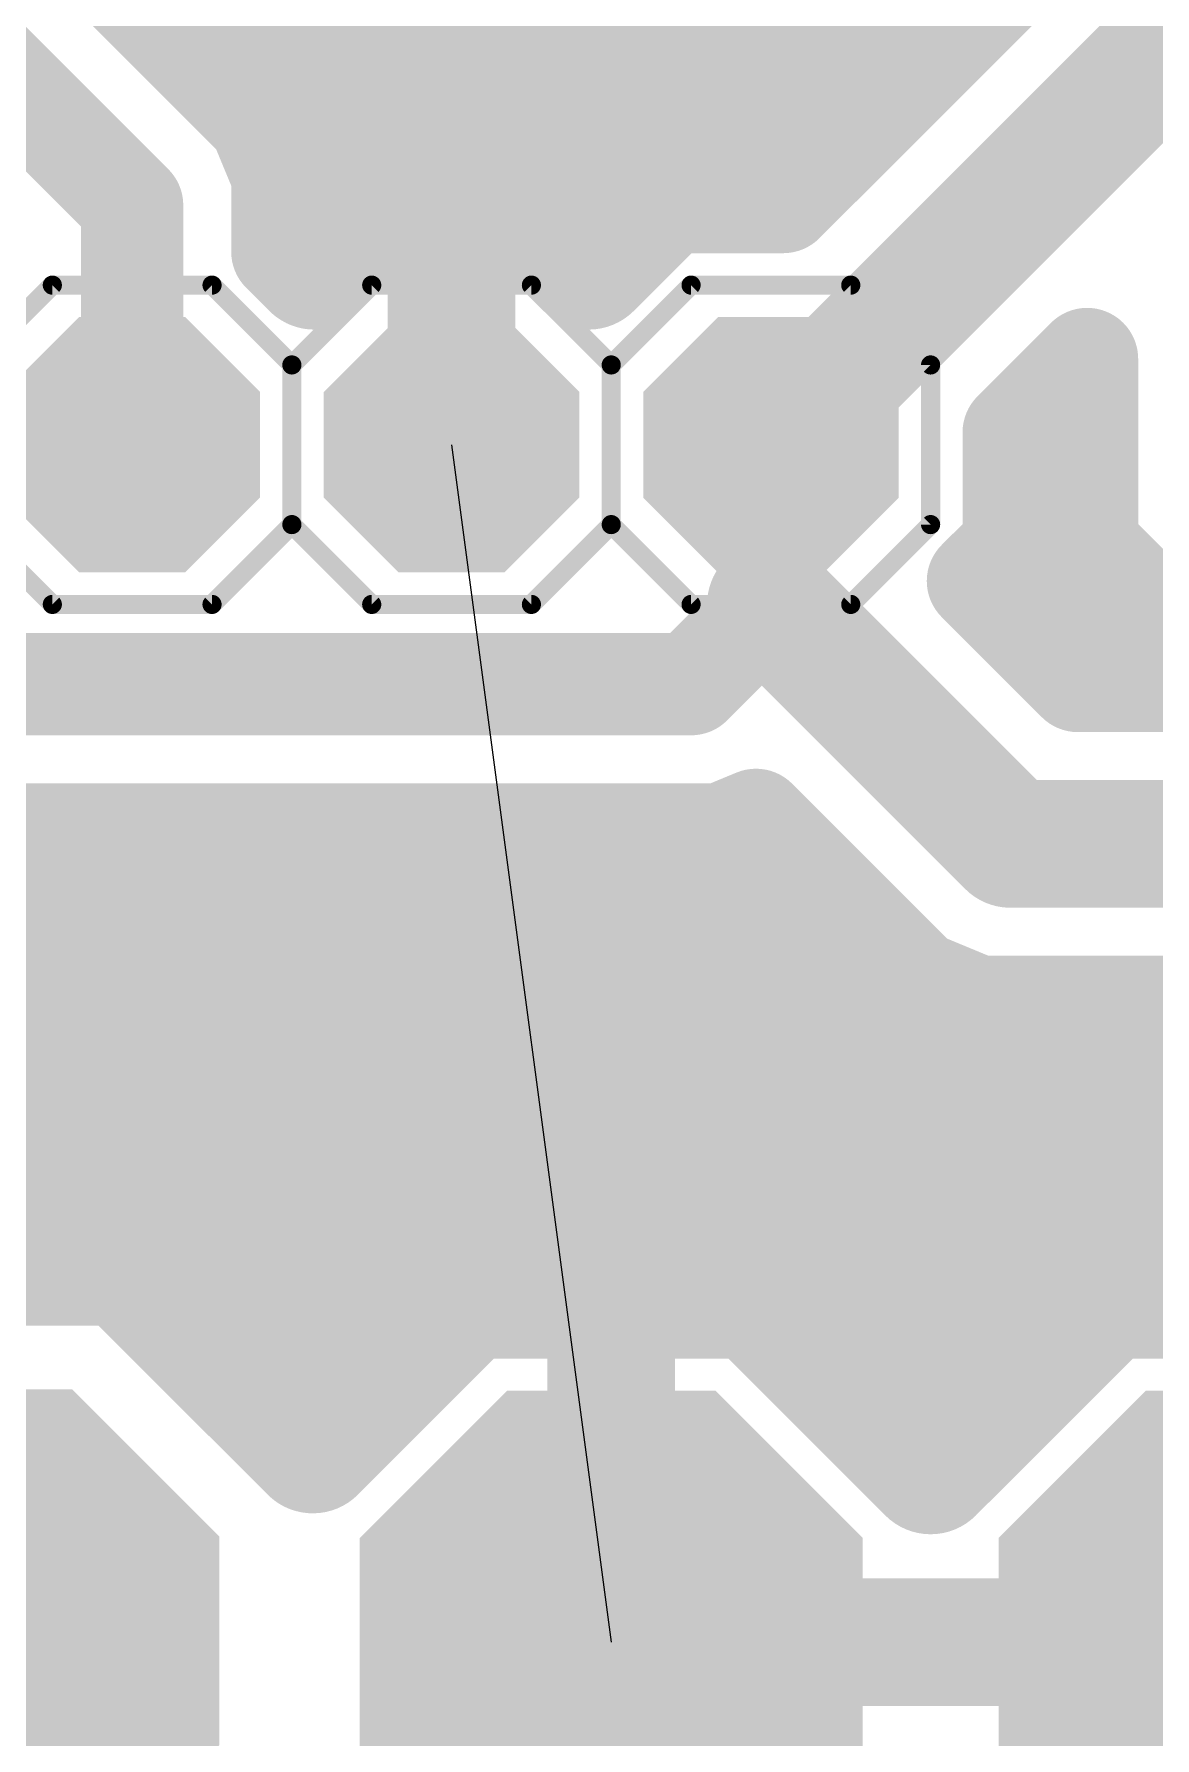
# Model space of a CAD drawing. Extents: x -2.9 to 49.9, y -3.5 to 62.6.
# Drawn here: x 17 to 25.91, y 5.59 to 19.14 of the extents above; entities that cross this region are included whole.
import ezdxf

# ---------------------------------------------------------------- set-up
doc = ezdxf.new("R2010")
doc.units = 0
for name, color, linetype in [('16', 175, 'CONTINUOUS'), ('17', 82, 'CONTINUOUS'), ('19', 53, 'CONTINUOUS'), ('21', 253, 'CONTINUOUS')]:
    doc.layers.add(name, color=color, linetype=linetype)

# ---------------------------------------------------------------- blocks, each defined once
blk = doc.blocks.new('OCTAGONP')
at = {"const_width": 0.5}
blk.add_lwpolyline([(-0.25, -0.1036), (-0.25, 0.1036), (-0.1036, 0.25), (0.1036, 0.25), (0.25, 0.1036), (0.25, -0.1036), (0.1036, -0.25), (-0.1036, -0.25), (-0.25, -0.1036), (-0.25, 0.1036)], dxfattribs=at)

msp = doc.modelspace()

# ---------------------------------------------------------------- linework, layer by layer
at = {"layer": '16'}
for points, const_width in [([(25.908, 20.8987), (22.9163, 17.907)], 1.016), ([(26.0096, 20.8566), (22.9584, 17.8054)], 0.8128), ([(27.305, 20.32), (22.86, 15.875)], 1.016), ([(17.78, 17.78), (15.24, 20.32)], 0.8128), ([(18.7921, 18.4562), (17.4807, 19.7676)], 0.8128), ([(18.5138, 18.8782), (17.726, 19.666)], 1.016), ([(17.7411, 19.5072), (24.6602, 19.5072)], 0.8128), ([(18.088, 19.304), (24.3133, 19.304)], 1.016), ([(18.8782, 18.5138), (18.5138, 18.8782)], 1.016), ([(18.5138, 18.8782), (18.5138, 18.8782)], 1.016), ([(18.5539, 18.6944), (23.8474, 18.6944)], 0.8128), ([(19.0754, 18.0377), (18.8782, 18.5138)], 1.016), ([(18.9738, 18.0175), (18.7921, 18.4562)], 0.8128), ([(18.9717, 18.288), (23.2973, 18.288)], 1.016), ([(19.0754, 17.4533), (19.0754, 18.0377)], 1.016), ([(18.9738, 17.4112), (18.9738, 18.0175)], 0.8128), ([(22.0183, 17.907), (21.4104, 17.2991)], 1.016), ([(22.9163, 17.907), (22.0183, 17.907)], 1.016), ([(17.78, 15.875), (17.78, 17.78)], 0.8128), ([(18.9738, 17.8816), (23.0346, 17.8816)], 0.8128), ([(19.5204, 17.8054), (19.05, 17.335)], 0.8128), ([(21.1196, 17.8054), (19.5204, 17.8054)], 0.8128), ([(21.59, 17.335), (21.1196, 17.8054)], 0.8128), ([(22.0604, 17.8054), (21.59, 17.335)], 0.8128), ([(22.9584, 17.8054), (22.0604, 17.8054)], 0.8128), ([(19.5835, 17.653), (19.2296, 17.2991)], 1.016), ([(20.32, 17.653), (19.5835, 17.653)], 1.016), ([(21.0565, 17.653), (20.32, 17.653)], 1.016), ([(20.32, 17.653), (20.32, 15.875)], 1.016), ([(20.32, 15.875), (20.32, 17.653)], 1.016), ([(21.4104, 17.2991), (21.0565, 17.653)], 1.016), ([(19.2296, 17.2991), (19.0754, 17.4533)], 1.016), ([(19.05, 17.335), (18.9738, 17.4112)], 0.8128), ([(20.32, 17.272), (20.32, 17.272)], 1.016), ([(24.7904, 15.9734), (25.3746, 16.5576)], 0.8128), ([(25.3746, 16.5576), (25.3746, 15.0754)], 0.8128), ([(20.32, 16.256), (20.32, 16.256)], 1.016), ([(25.073, 16.256), (25.3746, 16.256)], 0.8128), ([(20.32, 15.875), (20.32, 15.875)], 1.016), ([(22.86, 15.875), (22.86, 14.605)], 0.8128), ([(24.7904, 15.0754), (24.7904, 15.9734)], 0.8128), ([(24.7904, 15.4432), (25.3746, 15.4432)], 0.8128), ([(24.506, 14.791), (24.7904, 15.0754)], 0.8128), ([(25.3746, 15.0754), (26.4546, 13.9954)], 0.8128), ([(25.3016, 13.9954), (24.506, 14.791)], 0.8128), ([(24.765, 12.7), (22.86, 14.605)], 1.016), ([(22.86, 14.605), (22.225, 13.97)], 0.8128), ([(24.6666, 14.6304), (25.8196, 14.6304)], 0.8128), ([(22.225, 13.97), (16.51, 13.97)], 0.8128), ([(26.4546, 13.9954), (25.3016, 13.9954)], 0.8128), ([(22.4625, 12.7762), (22.7413, 12.8917)], 0.8128), ([(22.7413, 12.8917), (24.0312, 11.6018)], 0.8128), ([(16.2523, 12.6746), (22.4827, 12.6746)], 1.016), ([(16.2725, 12.7762), (22.4625, 12.7762)], 0.8128), ([(22.4827, 12.6746), (22.7175, 12.7719)], 1.016), ([(22.7175, 12.7719), (23.5807, 11.9087)], 1.016), ([(24.765, 12.7), (28.575, 12.7)], 1.016), ([(6.75, 12.192), (23.2973, 12.192)], 1.016), ([(6.9024, 12.192), (23.441, 12.192)], 0.8128), ([(23.5807, 11.9087), (23.5807, 11.9087)], 1.016), ([(23.5807, 11.9087), (23.9737, 11.5157)], 1.016), ([(23.9737, 11.5157), (24.4871, 11.303)], 1.016), ([(24.0312, 11.6018), (24.5073, 11.4046)], 0.8128), ([(24.4871, 11.303), (27.54, 11.303)], 1.016), ([(24.5073, 11.4046), (27.3876, 11.4046)], 0.8128), ([(5.9177, 11.176), (27.54, 11.176)], 1.016), ([(6.3365, 11.3792), (27.3876, 11.3792)], 0.8128), ([(3.8354, 10.5664), (27.3876, 10.5664)], 0.8128), ([(3.937, 10.16), (27.54, 10.16)], 1.016), ([(3.8354, 9.7536), (27.6741, 9.7536)], 0.8128), ([(17.7227, 9.3764), (15.2242, 9.3764)], 1.016), ([(19.2166, 7.8826), (17.7227, 9.3764)], 1.016), ([(17.6806, 9.2748), (15.2663, 9.2748)], 0.8128), ([(19.0369, 7.9185), (17.6806, 9.2748)], 0.8128), ([(17.9552, 9.144), (28.4993, 9.144)], 1.016), ([(20.3828, 9.2644), (19.0369, 7.9185)], 0.8128), ([(22.7972, 9.2644), (20.3828, 9.2644)], 0.8128), ([(24.13, 7.9316), (22.7972, 9.2644)], 0.8128), ([(25.4628, 9.2644), (24.13, 7.9316)], 0.8128), ([(27.8772, 9.2644), (25.4628, 9.2644)], 0.8128), ([(20.4459, 9.112), (19.2166, 7.8826)], 1.016), ([(21.59, 9.112), (20.4459, 9.112)], 1.016), ([(22.7341, 9.112), (21.59, 9.112)], 1.016), ([(21.59, 9.112), (21.59, 6.35)], 1.016), ([(21.59, 6.35), (21.59, 9.112)], 1.016), ([(24.13, 7.7161), (22.7341, 9.112)], 1.016), ([(25.5259, 9.112), (24.13, 7.7161)], 1.016), ([(26.67, 9.112), (25.5259, 9.112)], 1.016), ([(18.0147, 8.9408), (20.0592, 8.9408)], 0.8128), ([(23.1208, 8.9408), (25.1392, 8.9408)], 0.8128), ([(18.9712, 8.128), (19.4619, 8.128)], 1.016), ([(21.59, 8.128), (21.59, 8.128)], 1.016), ([(23.7181, 8.128), (24.5419, 8.128)], 1.016), ([(18.8275, 8.128), (19.2464, 8.128)], 0.8128), ([(23.9336, 8.128), (24.3264, 8.128)], 0.8128), ([(21.59, 7.112), (21.59, 7.112)], 1.016), ([(23.908, 6.35), (21.59, 6.35)], 1.016), ([(21.59, 6.35), (21.59, 6.35)], 1.016), ([(21.59, 6.35), (26.67, 6.35)], 1.016), ([(21.59, 6.35), (21.59, 6.35)], 1.016), ([(21.59, 3.588), (21.59, 6.35)], 1.016), ([(21.59, 6.35), (21.59, 6.35)], 1.016), ([(21.59, 6.35), (21.59, 3.588)], 1.016), ([(26.67, 6.35), (23.908, 6.35)], 1.016), ([(21.59, 6.096), (21.59, 6.096)], 1.016)]:
    msp.add_lwpolyline(points, dxfattribs=dict(at, const_width=const_width))
for points, const_width in [([(17.7411, 19.7104, 1), (17.7411, 19.304)], 0.4064), ([(18.088, 19.558, 1), (18.088, 19.05)], 0.508), ([(24.3133, 19.05, 1), (24.3133, 19.558)], 0.508), ([(24.6602, 19.304, 1), (24.6602, 19.7104)], 0.4064), ([(18.6934, 19.0578, 1), (18.3342, 18.6986)], 0.508), ([(18.5138, 19.1322, 1), (18.5138, 18.6242)], 0.508), ([(18.5138, 18.6242, 1), (18.5138, 19.1322)], 0.508), ([(18.3342, 18.6986, 1), (18.6934, 19.0578)], 0.508), ([(18.5539, 18.8976, 1), (18.5539, 18.4912)], 0.4064), ([(19.1128, 18.611, 1), (18.6435, 18.4166)], 0.508), ([(23.8474, 18.4912, 1), (23.8474, 18.8976)], 0.4064), ([(18.9798, 18.534, 1), (18.6043, 18.3785)], 0.4064), ([(18.6986, 18.3342, 1), (19.0578, 18.6934)], 0.508), ([(18.6484, 18.3125, 1), (18.9357, 18.5999)], 0.4064), ([(18.9717, 18.542, 1), (18.9717, 18.034)], 0.508), ([(23.2973, 18.034, 1), (23.2973, 18.542)], 0.508), ([(19.3294, 18.0377, 1), (18.8214, 18.0377)], 0.508), ([(19.177, 18.0175, 1), (18.7706, 18.0175)], 0.4064), ([(18.7861, 17.9397, 1), (19.1615, 18.0952)], 0.4064), ([(18.8407, 17.9405, 1), (19.3101, 18.1349)], 0.508), ([(22.0183, 18.161, 1), (22.0183, 17.653)], 0.508), ([(22.1979, 17.7274, 1), (21.8387, 18.0866)], 0.508), ([(22.7367, 18.0866, 1), (23.0959, 17.7274)], 0.508), ([(22.9163, 17.653, 1), (22.9163, 18.161)], 0.508), ([(17.9832, 17.78, 1), (17.5768, 17.78)], 0.4064), ([(18.9738, 18.0848, 1), (18.9738, 17.6784)], 0.4064), ([(19.5204, 18.0086, 1), (19.5204, 17.6022)], 0.4064), ([(19.6641, 17.6617, 1), (19.3767, 17.9491)], 0.4064), ([(21.2633, 17.9491, 1), (20.9759, 17.6617)], 0.4064), ([(21.1196, 17.6022, 1), (21.1196, 18.0086)], 0.4064), ([(22.0604, 18.0086, 1), (22.0604, 17.6022)], 0.4064), ([(22.2041, 17.6617, 1), (21.9167, 17.9491)], 0.4064), ([(22.9584, 17.6022, 1), (22.9584, 18.0086)], 0.4064), ([(23.0346, 17.6784, 1), (23.0346, 18.0848)], 0.4064), ([(17.6363, 17.6363, 1), (17.9237, 17.9237)], 0.4064), ([(19.5835, 17.907, 1), (19.5835, 17.399)], 0.508), ([(19.7631, 17.4734, 1), (19.4039, 17.8326)], 0.508), ([(20.32, 17.907, 1), (20.32, 17.399)], 0.508), ([(20.574, 17.653, 1), (20.066, 17.653)], 0.508), ([(20.574, 17.653, 1), (20.066, 17.653)], 0.508), ([(20.32, 17.399, 1), (20.32, 17.907)], 0.508), ([(21.2361, 17.8326, 1), (20.8769, 17.4734)], 0.508), ([(21.0565, 17.399, 1), (21.0565, 17.907)], 0.508), ([(22.8147, 17.9491, 1), (23.1021, 17.6617)], 0.4064), ([(19.255, 17.6329, 1), (18.8958, 17.2737)], 0.508), ([(19.1175, 17.5549, 1), (18.8301, 17.2675)], 0.4064), ([(20.32, 17.526, 1), (20.32, 17.018)], 0.508), ([(20.32, 17.018, 1), (20.32, 17.526)], 0.508), ([(18.8214, 17.4533, 1), (19.3294, 17.4533)], 0.508), ([(18.9063, 17.4787, 1), (19.1937, 17.1913)], 0.4064), ([(18.9063, 17.1913, 1), (19.1937, 17.4787)], 0.4064), ([(19.05, 17.4787, 1), (19.4092, 17.1195)], 0.508), ([(19.05, 17.1195, 1), (19.4092, 17.4787)], 0.508), ([(21.2308, 17.4787, 1), (21.59, 17.1195)], 0.508), ([(21.2308, 17.1195, 1), (21.59, 17.4787)], 0.508), ([(21.4463, 17.4787, 1), (21.7337, 17.1913)], 0.4064), ([(21.4463, 17.1913, 1), (21.7337, 17.4787)], 0.4064), ([(18.7706, 17.4112, 1), (19.177, 17.4112)], 0.4064), ([(25.5778, 16.5576, 1), (25.1714, 16.5576)], 0.4064), ([(25.5183, 16.4139, 1), (25.2309, 16.7013)], 0.4064), ([(20.32, 16.51, 1), (20.32, 16.002)], 0.508), ([(20.32, 16.002, 1), (20.32, 16.51)], 0.508), ([(25.073, 16.4592, 1), (25.073, 16.0528)], 0.4064), ([(25.3746, 16.0528, 1), (25.3746, 16.4592)], 0.4064), ([(20.32, 16.129, 1), (20.32, 15.621)], 0.508), ([(20.32, 15.621, 1), (20.32, 16.129)], 0.508), ([(22.6804, 16.0546, 1), (23.0396, 15.6954)], 0.508), ([(23.0632, 15.875, 1), (22.6568, 15.875)], 0.4064), ([(24.9936, 15.9734, 1), (24.5872, 15.9734)], 0.4064), ([(24.6467, 16.1171, 1), (24.9341, 15.8297)], 0.4064), ([(17.5768, 15.875, 1), (17.9832, 15.875)], 0.4064), ([(20.066, 15.875, 1), (20.574, 15.875)], 0.508), ([(20.066, 15.875, 1), (20.574, 15.875)], 0.508), ([(24.7904, 15.6464, 1), (24.7904, 15.24)], 0.4064), ([(25.3746, 15.24, 1), (25.3746, 15.6464)], 0.4064), ([(24.9341, 14.9317, 1), (24.6467, 15.2191)], 0.4064), ([(25.5183, 15.2191, 1), (25.2309, 14.9317)], 0.4064), ([(24.6497, 14.9347, 1), (24.3623, 14.6473)], 0.4064), ([(24.5872, 15.0754, 1), (24.9936, 15.0754)], 0.4064), ([(25.1714, 15.0754, 1), (25.5778, 15.0754)], 0.4064), ([(23.0396, 14.7846, 1), (22.6804, 14.4254)], 0.508), ([(24.3623, 14.9347, 1), (24.6497, 14.6473)], 0.4064), ([(23.0037, 14.4613, 1), (22.7163, 14.7487)], 0.4064), ([(24.6666, 14.8336, 1), (24.6666, 14.4272)], 0.4064), ([(25.8196, 14.4272, 1), (25.8196, 14.8336)], 0.4064), ([(22.6568, 14.605, 1), (23.0632, 14.605)], 0.4064), ([(22.225, 13.7668, 1), (22.225, 14.1732)], 0.4064), ([(25.3016, 14.1986, 1), (25.3016, 13.7922)], 0.4064), ([(22.0813, 14.1137, 1), (22.3687, 13.8263)], 0.4064), ([(25.1579, 13.8517, 1), (25.4453, 14.1391)], 0.4064), ([(22.885, 13.0354, 1), (22.5976, 12.748)], 0.4064), ([(22.8191, 12.704, 1), (22.6636, 13.0794)], 0.4064), ([(22.3855, 12.9093, 1), (22.5799, 12.4399)], 0.508), ([(22.3847, 12.9639, 1), (22.5402, 12.5885)], 0.4064), ([(22.8971, 12.9515, 1), (22.5379, 12.5923)], 0.508), ([(22.4827, 12.4206, 1), (22.4827, 12.9286)], 0.508), ([(22.4625, 12.573, 1), (22.4625, 12.9794)], 0.4064), ([(22.8147, 12.5372, 1), (22.6203, 13.0065)], 0.508), ([(24.765, 12.954, 1), (24.765, 12.446)], 0.508), ([(24.5854, 12.5204, 1), (24.9446, 12.8796)], 0.508), ([(23.2973, 11.938, 1), (23.2973, 12.446)], 0.508), ([(23.441, 11.9888, 1), (23.441, 12.3952)], 0.4064), ([(23.8347, 11.9087, 1), (23.3267, 11.9087)], 0.508), ([(23.7603, 12.0883, 1), (23.4011, 11.7291)], 0.508), ([(23.4011, 11.7291, 1), (23.7603, 12.0883)], 0.508), ([(23.3267, 11.9087, 1), (23.8347, 11.9087)], 0.508), ([(24.0709, 11.7503, 1), (23.8765, 11.281)], 0.508), ([(23.7941, 11.3361, 1), (24.1533, 11.6953)], 0.508), ([(24.109, 11.7895, 1), (23.9535, 11.4141)], 0.4064), ([(23.8875, 11.4581, 1), (24.1749, 11.7455)], 0.4064), ([(24.4871, 11.557, 1), (24.4871, 11.049)], 0.508), ([(24.5073, 11.6078, 1), (24.5073, 11.2014)], 0.4064), ([(24.4296, 11.2169, 1), (24.5851, 11.5923)], 0.4064), ([(24.3899, 11.0683, 1), (24.5843, 11.5377)], 0.508), ([(17.9023, 9.556, 1), (17.5431, 9.1968)], 0.508), ([(17.7227, 9.1224, 1), (17.7227, 9.6304)], 0.508), ([(17.8243, 9.4185, 1), (17.537, 9.1311)], 0.4064), ([(17.9552, 9.398, 1), (17.9552, 8.89)], 0.508), ([(17.6806, 9.0716, 1), (17.6806, 9.478)], 0.4064), ([(20.3828, 9.4676, 1), (20.3828, 9.0612)], 0.4064), ([(20.5265, 9.1207, 1), (20.2391, 9.4081)], 0.4064), ([(22.9409, 9.4081, 1), (22.6535, 9.1207)], 0.4064), ([(22.7972, 9.0612, 1), (22.7972, 9.4676)], 0.4064), ([(25.4628, 9.4676, 1), (25.4628, 9.0612)], 0.4064), ([(25.6065, 9.1207, 1), (25.3191, 9.4081)], 0.4064), ([(20.4459, 9.366, 1), (20.4459, 8.858)], 0.508), ([(20.6255, 8.9324, 1), (20.2663, 9.2916)], 0.508), ([(21.59, 9.366, 1), (21.59, 8.858)], 0.508), ([(21.844, 9.112, 1), (21.336, 9.112)], 0.508), ([(21.844, 9.112, 1), (21.336, 9.112)], 0.508), ([(21.59, 8.858, 1), (21.59, 9.366)], 0.508), ([(22.9137, 9.2916, 1), (22.5545, 8.9324)], 0.508), ([(22.7341, 8.858, 1), (22.7341, 9.366)], 0.508), ([(25.5259, 9.366, 1), (25.5259, 8.858)], 0.508), ([(25.7055, 8.9324, 1), (25.3463, 9.2916)], 0.508), ([(18.0147, 9.144, 1), (18.0147, 8.7376)], 0.4064), ([(20.0592, 8.7376, 1), (20.0592, 9.144)], 0.4064), ([(23.1208, 9.144, 1), (23.1208, 8.7376)], 0.4064), ([(25.1392, 8.7376, 1), (25.1392, 9.144)], 0.4064), ([(18.9712, 8.382, 1), (18.9712, 7.874)], 0.508), ([(19.4619, 7.874, 1), (19.4619, 8.382)], 0.508), ([(21.59, 8.382, 1), (21.59, 7.874)], 0.508), ([(21.59, 7.874, 1), (21.59, 8.382)], 0.508), ([(23.7181, 8.382, 1), (23.7181, 7.874)], 0.508), ([(24.5419, 7.874, 1), (24.5419, 8.382)], 0.508), ([(18.8275, 8.3312, 1), (18.8275, 7.9248)], 0.4064), ([(19.2464, 7.9248, 1), (19.2464, 8.3312)], 0.4064), ([(23.9336, 8.3312, 1), (23.9336, 7.9248)], 0.4064), ([(24.3264, 7.9248, 1), (24.3264, 8.3312)], 0.4064), ([(19.0369, 8.0622, 1), (19.3962, 7.703)], 0.508), ([(19.0369, 7.703, 1), (19.3962, 8.0622)], 0.508), ([(23.9863, 8.0753, 1), (24.2737, 7.7879)], 0.4064), ([(23.9863, 7.7879, 1), (24.2737, 8.0753)], 0.4064), ([(18.8933, 8.0622, 1), (19.1806, 7.7748)], 0.4064), ([(18.8933, 7.7748, 1), (19.1806, 8.0622)], 0.4064), ([(23.9504, 7.8957, 1), (24.3096, 7.5364)], 0.508), ([(23.9504, 7.5364, 1), (24.3096, 7.8957)], 0.508), ([(21.59, 7.366, 1), (21.59, 6.858)], 0.508), ([(21.59, 6.858, 1), (21.59, 7.366)], 0.508), ([(21.59, 6.604, 1), (21.59, 6.096)], 0.508), ([(21.844, 6.35, 1), (21.336, 6.35)], 0.508), ([(21.59, 6.604, 1), (21.59, 6.096)], 0.508), ([(21.59, 6.604, 1), (21.59, 6.096)], 0.508), ([(21.844, 6.35, 1), (21.336, 6.35)], 0.508), ([(21.59, 6.604, 1), (21.59, 6.096)], 0.508), ([(21.844, 6.35, 1), (21.336, 6.35)], 0.508), ([(21.59, 6.096, 1), (21.59, 6.604)], 0.508), ([(21.59, 6.096, 1), (21.59, 6.604)], 0.508), ([(23.908, 6.604, 1), (23.908, 6.096)], 0.508), ([(23.908, 6.096, 1), (23.908, 6.604)], 0.508), ([(21.336, 6.35, 1), (21.844, 6.35)], 0.508), ([(21.336, 6.35, 1), (21.844, 6.35)], 0.508), ([(21.336, 6.35, 1), (21.844, 6.35)], 0.508), ([(21.59, 6.35, 1), (21.59, 5.842)], 0.508), ([(21.59, 5.842, 1), (21.59, 6.35)], 0.508)]:
    msp.add_lwpolyline(points, format="xyb", dxfattribs=dict(at, const_width=const_width))
at = {"layer": '19'}
msp.add_line((20.32, 15.875), (21.59, 6.35), dxfattribs=at)
at = {"layer": '21'}
for points, const_width in [([(16.51, 16.51), (17.145, 17.145)], 0.1524), ([(17.145, 17.145), (18.415, 17.145)], 0.1524), ([(18.415, 17.145), (19.05, 16.51)], 0.1524), ([(19.05, 16.51), (19.685, 17.145)], 0.1524), ([(19.685, 17.145), (20.955, 17.145)], 0.1524), ([(20.955, 17.145), (21.59, 16.51)], 0.1524), ([(21.59, 16.51), (22.225, 17.145)], 0.1524), ([(22.225, 17.145), (23.495, 17.145)], 0.1524), ([(24.13, 16.51), (23.495, 17.145)], 0.1524), ([(19.05, 15.24), (19.05, 16.51)], 0.1524), ([(21.59, 15.24), (21.59, 16.51)], 0.1524), ([(24.13, 15.24), (24.13, 16.51)], 0.1524), ([(17.145, 14.605), (16.51, 15.24)], 0.1524), ([(19.05, 15.24), (18.415, 14.605)], 0.1524), ([(19.685, 14.605), (19.05, 15.24)], 0.1524), ([(21.59, 15.24), (20.955, 14.605)], 0.1524), ([(22.225, 14.605), (21.59, 15.24)], 0.1524), ([(23.495, 14.605), (24.13, 15.24)], 0.1524), ([(18.415, 14.605), (17.145, 14.605)], 0.1524), ([(20.955, 14.605), (19.685, 14.605)], 0.1524), ([(23.495, 14.605), (22.225, 14.605)], 0.1524), ([(35.7, 9.905), (12.7, 9.905)], 0.127)]:
    msp.add_lwpolyline(points, dxfattribs=dict(at, const_width=const_width))
at = {"layer": '21', "const_width": 0.0762}
for points in [[(17.145, 17.1831, 1), (17.145, 17.1069)], [(17.1719, 17.1181, 1), (17.1181, 17.1719)], [(18.4419, 17.1719, 1), (18.3881, 17.1181)], [(18.415, 17.1069, 1), (18.415, 17.1831)], [(19.685, 17.1831, 1), (19.685, 17.1069)], [(19.7119, 17.1181, 1), (19.6581, 17.1719)], [(20.9819, 17.1719, 1), (20.9281, 17.1181)], [(20.955, 17.1069, 1), (20.955, 17.1831)], [(22.225, 17.1831, 1), (22.225, 17.1069)], [(22.2519, 17.1181, 1), (22.1981, 17.1719)], [(23.5219, 17.1719, 1), (23.4681, 17.1181)], [(23.495, 17.1069, 1), (23.495, 17.1831)], [(19.0881, 16.51, 1), (19.0119, 16.51)], [(19.0231, 16.5369, 1), (19.0769, 16.4831)], [(19.0231, 16.4831, 1), (19.0769, 16.5369)], [(21.6281, 16.51, 1), (21.5519, 16.51)], [(21.5631, 16.5369, 1), (21.6169, 16.4831)], [(21.5631, 16.4831, 1), (21.6169, 16.5369)], [(24.1681, 16.51, 1), (24.0919, 16.51)], [(24.1031, 16.4831, 1), (24.1569, 16.5369)], [(19.0769, 15.2669, 1), (19.0231, 15.2131)], [(19.0769, 15.2131, 1), (19.0231, 15.2669)], [(21.6169, 15.2669, 1), (21.5631, 15.2131)], [(21.6169, 15.2131, 1), (21.5631, 15.2669)], [(24.1569, 15.2131, 1), (24.1031, 15.2669)], [(19.0119, 15.24, 1), (19.0881, 15.24)], [(21.5519, 15.24, 1), (21.6281, 15.24)], [(24.0919, 15.24, 1), (24.1681, 15.24)], [(17.145, 14.6431, 1), (17.145, 14.5669)], [(17.1181, 14.5781, 1), (17.1719, 14.6319)], [(18.3881, 14.6319, 1), (18.4419, 14.5781)], [(18.415, 14.5669, 1), (18.415, 14.6431)], [(19.685, 14.6431, 1), (19.685, 14.5669)], [(19.6581, 14.5781, 1), (19.7119, 14.6319)], [(20.9281, 14.6319, 1), (20.9819, 14.5781)], [(20.955, 14.5669, 1), (20.955, 14.6431)], [(22.225, 14.6431, 1), (22.225, 14.5669)], [(22.1981, 14.5781, 1), (22.2519, 14.6319)], [(23.4681, 14.6319, 1), (23.5219, 14.5781)], [(23.495, 14.5669, 1), (23.495, 14.6431)]]:
    msp.add_lwpolyline(points, format="xyb", dxfattribs=at)

# ---------------------------------------------------------------- block references
at = {"layer": '17', "xscale": 2.032, "yscale": 2.032, "rotation": 270}
for p in [(17.78, 15.875), (17.78, 15.875), (20.32, 15.875), (20.32, 15.875), (22.86, 15.875), (22.86, 15.875)]:
    msp.add_blockref('OCTAGONP', p, dxfattribs=at)
at = {"layer": '17', "xscale": 4, "yscale": 4}
for p in [(16.4735, 6.3604), (16.4735, 6.3604), (21.59, 6.35), (21.59, 6.35), (26.67, 6.35), (26.67, 6.35)]:
    msp.add_blockref('OCTAGONP', p, dxfattribs=at)

doc.saveas('drawing.dxf')
